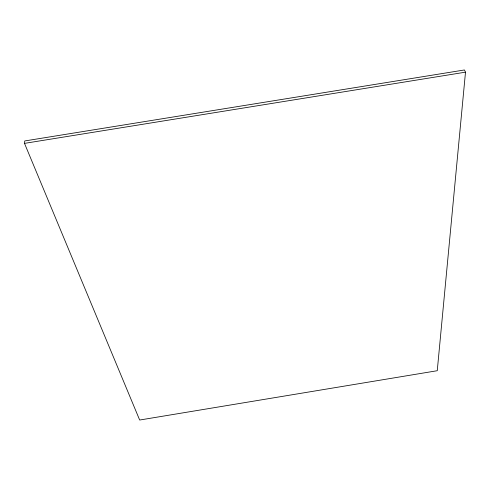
<?xml version="1.0" encoding="UTF-8"?>
<svg xmlns="http://www.w3.org/2000/svg" width="490" height="490" viewBox="0 0 490 490"><rect width="100%" height="100%" fill="white"/><g stroke="black" fill="none" stroke-linecap="round" stroke-linejoin="round"><path stroke-width="0.73" d="M465.5 72.165L437.258 370.716L139.668 420.034L24.5 143.374L24.733 140.955L464.44 69.966L465.5 72.165L24.5 143.374"/></g></svg>
